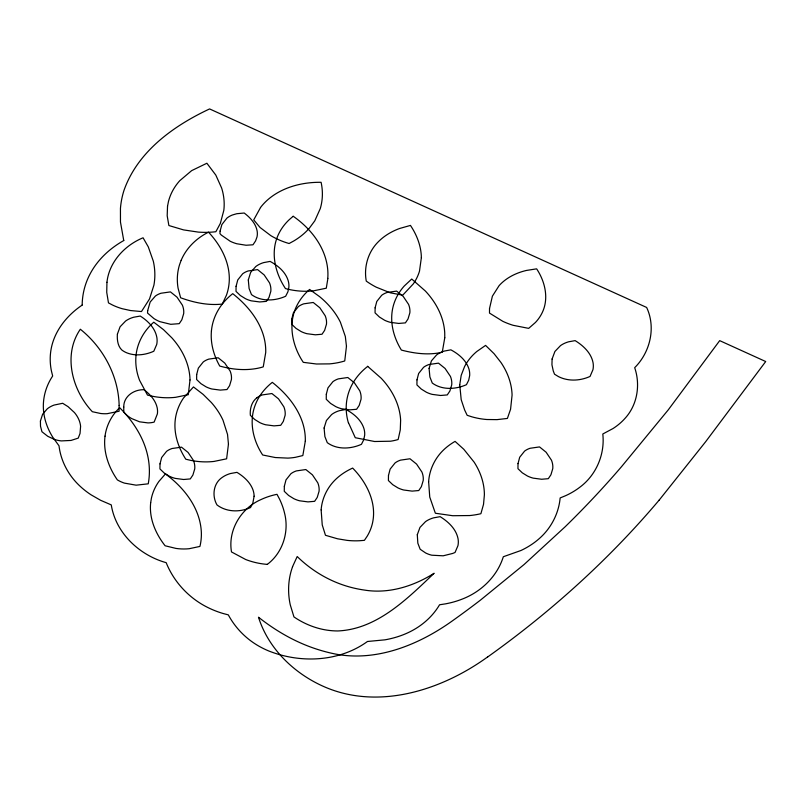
<?xml version="1.0" encoding="UTF-8"?>
<svg xmlns="http://www.w3.org/2000/svg" width="806" height="806" viewBox="0 0 806 806"><rect width="100%" height="100%" fill="white"/><g stroke="black" fill="none" stroke-linecap="round" stroke-linejoin="round"><path stroke-width="1.21" d="M327.891 278.402L326.289 288.195L313.645 290.815A58.223 43.403 11.9 0 1 290.553 289.777L285.475 288.588C275.299 273.274 270.232 252.933 277.959 235.483A77.91 58.082 11.9 0 1 289.173 219.736L293.132 216.31M260.519 207.545L253.729 219.877L260.096 227.514L270.796 235.624A59.322 44.219 11.9 0 0 286.332 242.677L289.092 243.523L293.868 240.913A85.92 64.047 11.9 0 0 309.292 228.259L314.793 220.824L320.254 208.663A91.451 68.167 11.9 0 0 321.09 182.307A78.595 58.586 11.9 0 0 260.489 207.535M659.237 500.032L705.673 441.688L765.7 361.531L719.698 340.636L668.275 409.841L621.638 466.543A1382.592 1030.693 11.9 0 1 565.087 526.832L524.071 564.532L480.557 600.037A1234.661 920.412 11.9 0 1 450.755 622.02C416.591 646.049 373.269 663.016 331.185 653.142A126.602 94.383 11.9 0 1 309.564 646.644C291.077 639.692 273.98 629.415 258.494 617.225C268.69 649.535 295.369 674.693 326.168 687.578C380.17 710.036 442.413 689.704 487.64 656.92M267.27 564.402C282.876 552.745 289.384 531.557 284.498 512.918A98.473 73.406 11.9 0 0 279.42 498.874L276.982 494.32A69.487 51.806 11.9 0 0 261.063 499.539C241.095 508.123 227.695 530.187 231.503 551.939L245.679 559.515A57.145 42.597 11.9 0 0 267.27 564.381M256.973 397.721C251.573 401.72 249.789 408.884 250.344 415.302L254.676 419.442L259.814 422.626A24.24 18.075 11.9 0 0 265.597 424.762L274.03 425.87L280.7 425.306L283.309 421.407L285.143 415.231A29.127 21.712 11.9 0 0 283.863 406.829L278.493 398.839L271.914 393.54L262.474 394.89A21.329 15.898 11.9 0 0 256.973 397.721M82.424 304.94C66.666 315.468 53.69 331.639 50.838 350.781A99.632 74.273 11.9 0 0 51.393 370.851L52.662 376.009C45.902 386.084 42.446 398.396 43.524 410.526A89.718 66.888 11.9 0 0 52.803 437.265L59.009 445.809C60.782 460.649 68.057 474.573 78.746 484.95A76.117 56.742 11.9 0 0 91.038 494.803L100.629 500.304L111.268 504.899C115.732 533.008 139.367 555.243 166.177 562.669C173.965 582.093 189.148 598.304 207.898 607.543A72.097 53.74 11.9 0 0 222.97 613.457L228.32 614.887C234.556 626.474 243.734 636.448 254.767 643.631A69.709 51.967 11.9 0 0 268.327 650.795C300.225 663.61 339.104 662.038 367.476 641.485L384.895 639.843A89.748 66.908 11.9 0 0 410.496 631.511C422.384 625.486 432.762 616.308 439.552 604.782L445.567 603.845A85.738 63.916 11.9 0 0 462.17 599.11C481.162 591.836 497.231 576.35 503.327 556.734L520.938 550.508A94.735 70.626 11.9 0 0 539.657 538.247C551.213 527.98 558.749 513.362 560.15 497.947L565.681 495.66A86.988 64.853 11.9 0 0 580.058 487.056C596.309 474.925 605.084 454.09 602.797 433.991L613.074 428.51A79.703 59.422 11.9 0 0 625.144 418.233C637.435 404.783 640.548 384.684 634.685 367.677C650.19 352.323 656.124 327.518 646.634 307.449L209.6 108.931C173.653 125.736 137.604 151.548 123.973 190.428A143.559 107.017 11.9 0 0 120.447 208.422L120.467 222.063L123.721 240.369M367.627 366.307L381.258 378.306A92.851 69.215 11.9 0 1 400.632 420.178L400.28 429.9L398.144 439.512A46.909 34.97 11.9 0 1 390.527 441.214L374.578 441.507L355.275 437.718L348.555 422.898M348.404 422.918A87.834 65.477 11.9 0 1 367.717 366.377M293.203 216.25A93.375 69.608 11.9 0 1 327.77 278.382M82.182 304.91A121.273 90.403 11.9 0 1 123.852 240.49M659.227 500.032A1311.06 977.366 11.9 0 1 487.68 656.961M459.742 384.724L461.193 399.675L464.669 410.053L467.168 415.312L472.004 416.863A56.672 42.244 11.9 0 0 486.844 419.513L497.01 419.634L507.397 418.435L510.571 409.247L512.082 395.091A91.541 68.238 11.9 0 0 500.889 362.388L494.028 353.653L485.585 345.401L476.799 351.507A75.573 56.339 11.9 0 0 464.558 366.609L461.203 375.354L459.742 384.724M489.514 308.577L489.504 313.091L502.863 321.352A61.286 45.69 11.9 0 0 513.09 325.292L528.676 328.364L535.446 322.46A62.556 46.637 11.9 0 0 542.357 312.355C549.067 298.19 544.977 281.395 536.635 268.841L526.499 270.433A60.742 45.277 11.9 0 0 499.085 285.667L492.395 296.155L489.514 308.577M119.137 405.428L119.076 411.231L107.168 413.69A30.507 22.739 11.9 0 1 100.538 413.478L92.327 411.705C72.177 390.245 62.626 355.013 80.328 329.231C103.249 347.588 118.462 375.868 119.137 405.428M189.994 379.979L188.282 394.688L175.648 397.308A58.223 43.403 11.9 0 1 152.546 396.27L147.478 395.091L139.569 380.321A89.416 66.656 11.9 0 1 135.992 355.789C137.201 342.792 143.942 330.672 153.775 322.199L163.537 329.694L171.88 337.875A92.851 69.215 11.9 0 1 190.014 379.979M346.459 346.268L344.746 360.967L342.248 361.682A64.893 48.38 11.9 0 1 329.513 363.879L316.486 364L303.288 362.337C292.125 345.734 287.47 323.075 297.313 304.759A82.303 61.357 11.9 0 1 309.595 289.445L319.569 296.628A87.642 65.336 11.9 0 1 340.404 322.219L345.331 336.495L346.459 346.268M428.631 481.615L429.749 497.06L435.371 513.241L452.71 515.719L469.777 515.548A73.497 54.788 11.9 0 0 480.89 513.714L483.529 504.334L484.386 494.824A91.239 68.016 11.9 0 0 474.15 462.17L463.823 449.305L455.078 441.386A76.63 57.125 11.9 0 0 442.484 451.017C434.444 459.178 429.417 470.17 428.631 481.615M321.141 509.886L322.239 524.908L325.473 535.285L337.492 538.781L347.164 540.383A61.155 45.589 11.9 0 0 359.426 540.745L364.403 540.342L367.183 536.212A78.585 58.586 11.9 0 0 372.493 523.084C377.057 502.753 366.639 482.31 352.655 468.085A74.968 55.886 11.9 0 0 335.074 479.983C327.075 487.902 321.957 498.642 321.141 509.886M123.761 407.06L123.781 412.108A27.585 20.563 11.9 0 0 131.731 418.606L139.599 421.82L147.972 422.898A21.964 16.372 11.9 0 0 154.137 422.102L157.371 413.911A31.122 23.203 11.9 0 0 157.15 407.635C155.477 400.139 149.956 394.215 144.002 389.721C134.048 389.379 123.52 396.27 123.761 407.06M248.308 279.954L249.104 288.538L251.492 294.613C261.325 301.827 274.967 301.061 285.656 296.245L287.913 291.782L288.88 287.158A31.142 23.213 11.9 0 0 288.024 280.145C285.183 271.612 277.798 265.527 270.111 261.406L263.592 262.625A27.001 20.13 11.9 0 0 255.804 266.514L250.626 272.448L248.308 279.954M324.103 428.006L324.899 436.59L327.286 442.675C337.12 449.879 350.761 449.123 361.451 444.308L363.708 439.844L364.675 435.22A31.142 23.213 11.9 0 0 363.818 428.208C360.977 419.664 353.592 413.589 345.905 409.468L339.386 410.687A27.001 20.13 11.9 0 0 331.598 414.566L326.42 420.51L324.103 428.006M429.094 368.382L429.89 376.966L432.278 383.052C442.101 390.255 455.743 389.489 466.442 384.684L468.699 380.21L469.666 375.596A31.142 23.213 11.9 0 0 468.81 368.574C465.969 360.04 458.584 353.965 450.886 349.844L444.378 351.053A27.001 20.13 11.9 0 0 436.59 354.942L431.411 360.876L429.094 368.382M421.367 257.598L419.493 271.148A78.021 58.163 11.9 0 1 413.357 283.833L402.748 295.147L390.265 292.81L376.261 287.188A67.664 50.435 11.9 0 1 368.11 282.382L366.277 281.103C363.667 267.058 368.06 251.935 378.256 241.84A69.81 52.047 11.9 0 1 399.575 228.491L410.456 225.418C416.833 234.929 421.175 246.052 421.367 257.598M228.451 444.166L226.617 458.815L213.973 461.435A58.223 43.403 11.9 0 1 190.881 460.397L185.803 459.219C178.297 447.652 173.633 433.749 175.245 419.855A85.547 63.775 11.9 0 1 183.466 398.083L193.46 386.94L203.162 394.406L211.353 402.526A88.982 66.334 11.9 0 1 223.02 420.248L227.534 434.454L228.451 444.166M211.424 331.014C210.306 343.215 213.751 355.466 219.726 366.045C231.322 369.309 243.624 370.619 255.562 368.664A54.496 40.622 11.9 0 0 263.25 366.871L265.718 352.494A91.098 67.906 11.9 0 0 262.786 333.321C257.336 317.292 245.84 304.043 232.733 293.666A89.456 66.686 11.9 0 0 211.414 331.014M40.421 421.054L40.502 426.203L41.942 431.744L47.776 436.308L54.324 439.381A23.948 17.853 11.9 0 0 61.347 440.912L71.029 440.439L78.232 438.121L80.036 433.457L80.6 426.303A35.202 26.245 11.9 0 0 74.484 412.601L68.087 406.677L62.677 403.282L54.073 405.075A27.656 20.613 11.9 0 0 47.272 408.823L42.607 414.254L40.421 421.054M254.102 496.234L252.842 503.105L250.525 507.558C242.868 511.014 233.962 511.951 225.871 509.463A22.961 17.117 11.9 0 1 218.597 506.067L217.005 504.949C211.787 496.002 213.278 483.197 222.365 477.313A28.996 21.621 11.9 0 1 230.405 473.545L236.974 472.356C243.603 476.447 249.86 481.917 252.772 489.323A31.988 23.848 11.9 0 1 254.102 496.234M160.001 463.873L159.941 468.931L164.263 473.072L169.401 476.245A24.24 18.075 11.9 0 0 175.184 478.381L183.627 479.499L190.287 478.925L192.896 475.036L194.74 468.86A29.127 21.712 11.9 0 0 193.45 460.448L188.09 452.458L181.501 447.159L172.061 448.509A21.329 15.898 11.9 0 0 166.57 451.35L161.663 457.506L160.001 463.873M196.684 374.478L196.624 379.535L200.956 383.676L206.094 386.86A24.24 18.075 11.9 0 0 211.877 388.996L220.31 390.104L226.98 389.54L229.589 385.651L231.423 379.475A29.127 21.712 11.9 0 0 230.143 371.062L224.773 363.073L218.194 357.773L208.754 359.123A21.329 15.898 11.9 0 0 203.253 361.965L198.347 368.12L196.684 374.478M236.077 286.321L236.017 291.379L240.349 295.52L245.487 298.694A24.24 18.075 11.9 0 0 251.271 300.84L259.713 301.948L266.373 301.373L268.982 297.485L270.826 291.309A29.127 21.712 11.9 0 0 269.536 282.896L264.166 274.917L257.588 269.607L248.147 270.967A21.329 15.898 11.9 0 0 242.656 273.798L237.75 279.954L236.077 286.321M291.742 319.176L291.681 324.234L296.014 328.374L301.142 331.558A24.24 18.075 11.9 0 0 306.925 333.694L315.368 334.802L322.027 334.238L324.637 330.339L326.48 324.163A29.127 21.712 11.9 0 0 325.201 315.761L319.831 307.771L313.242 302.472L303.802 303.822A21.329 15.898 11.9 0 0 298.311 306.653L293.404 312.819L291.742 319.176M284.337 486.26L284.276 491.317L288.608 495.458L293.737 498.632A24.24 18.075 11.9 0 0 299.52 500.778L307.963 501.886L314.622 501.322L317.232 497.423L319.075 491.247A29.127 21.712 11.9 0 0 317.796 482.834L312.426 474.855L305.837 469.545L296.396 470.906A21.329 15.898 11.9 0 0 290.906 473.737L285.999 479.892L284.337 486.26M326.309 394.225L326.259 399.282L330.581 403.423L335.719 406.597A24.24 18.075 11.9 0 0 341.502 408.743L349.945 409.851L356.605 409.277L359.214 405.388L361.058 399.212A29.127 21.712 11.9 0 0 359.768 390.799L354.398 382.82L347.819 377.51L338.379 378.87A21.329 15.898 11.9 0 0 332.888 381.701L327.982 387.857L326.309 394.225M375.122 307.811L375.062 312.869L379.394 317.01L384.522 320.194A24.24 18.075 11.9 0 0 390.305 322.329L398.748 323.438L405.408 322.874L408.017 318.975L409.861 312.809A29.127 21.712 11.9 0 0 408.582 304.396L403.212 296.406L396.623 291.107L387.182 292.457A21.329 15.898 11.9 0 0 381.691 295.288L376.785 301.454L375.122 307.811M388.472 475.49L388.411 480.547L392.744 484.688L397.882 487.862A24.24 18.075 11.9 0 0 403.665 489.998L412.098 491.116L418.767 490.542L421.377 486.653L423.221 480.477A29.127 21.712 11.9 0 0 421.931 472.064L416.561 464.075L409.982 458.775L400.542 460.135A21.329 15.898 11.9 0 0 395.051 462.966L390.134 469.122L388.472 475.49M416.984 379.858L416.924 384.915L421.256 389.056L426.394 392.23A24.24 18.075 11.9 0 0 432.177 394.376L440.61 395.484L447.28 394.92L449.889 391.021L451.723 384.845A29.127 21.712 11.9 0 0 450.443 376.432L445.073 368.453L438.494 363.143L429.054 364.503A21.329 15.898 11.9 0 0 423.553 367.335L418.646 373.49L416.984 379.858M518.016 463.631L517.956 468.689L522.288 472.83L527.426 476.003A24.24 18.075 11.9 0 0 533.209 478.139L541.652 479.258L548.312 478.683L550.921 474.794L552.765 468.618A29.127 21.712 11.9 0 0 551.475 460.206L546.105 452.216L539.526 446.917L530.086 448.277A21.329 15.898 11.9 0 0 524.595 451.108L519.689 457.264L518.016 463.631M150.672 502.753C148.969 518.379 155.598 533.693 165.109 545.773L175.99 548.423A42.013 31.323 11.9 0 0 189.158 548.715L199.928 546.428A91.773 68.419 11.9 0 0 201.339 532.162C200.19 508.173 184.161 487.63 165.411 473.938L158.943 481.394A79.189 59.04 11.9 0 0 151.407 498.229L150.672 502.753M147.689 310.542L147.528 313.05L153.896 318.541A29.953 22.326 11.9 0 0 159.85 321.644L170.761 324.314L179.234 323.659L181.844 319.77L183.687 313.594A29.127 21.712 11.9 0 0 182.398 305.182L177.038 297.192L170.449 291.893L160.988 293.243A22.518 16.785 11.9 0 0 155.407 296.034L150.168 302.038L147.689 310.542M106.946 282.281L106.735 292.356L108.478 302.885L112.316 304.93A47 35.031 11.9 0 0 122.23 308.718L130.532 310.542L141.473 311.559L149.513 298.955L153.906 285.203A103.4 77.084 11.9 0 0 153.301 261.144L148.294 246.888L143.065 237.79C124.668 245.346 109.142 261.98 106.946 282.281M220.098 231.07L219.927 233.569L221.297 235.06L230.244 241.276A31.212 23.263 11.9 0 0 236.783 243.755L246.072 245.246L252.983 244.792L255.562 240.944L257.003 236.954A27.706 20.654 11.9 0 0 257.104 230.818C255.663 223.333 250.082 217.479 244.198 213.026L236.763 213.721L232.41 214.99A24.381 18.175 11.9 0 0 226.919 218.114L221.882 224.552L220.098 231.07M117.404 334.117C116.961 339.528 117.706 346.026 121.746 349.925A18.024 13.44 11.9 0 0 126.915 352.887C135.579 356.302 145.453 354.962 153.795 351.245L156.707 344.474A32.895 24.523 11.9 0 0 156.848 337.452C155.175 328.133 147.982 320.919 140.244 316.053L133.665 317.232A28.996 21.621 11.9 0 0 125.625 321.01L120.084 326.783L117.404 334.117M417.296 534.731L417.84 543.204L420.168 549.259L425.598 552.946A21.389 15.939 11.9 0 0 431.784 555.203L443.169 555.808L452.67 553.45L455.037 552.473L457.939 545.702A32.119 23.948 11.9 0 0 458.03 538.65C456.095 528.907 448.247 521.673 440.136 516.666L433.557 517.855A28.996 21.621 11.9 0 0 425.518 521.623L419.976 527.396L417.296 534.731M305.303 441.174L302.834 455.561L295.349 457.324A51.463 38.366 11.9 0 1 287.833 458.11L275.269 457.536L262.665 454.987C253.275 440.811 248.943 422.384 254.867 406.012A83.723 62.415 11.9 0 1 272.307 382.356C285.425 392.724 296.91 405.982 302.371 422.012A91.098 67.906 11.9 0 1 305.303 441.174M444.771 337.764L442.252 352.232C428.752 355.396 414.627 353.532 401.378 350.076C393.499 337.321 389.348 321.594 393.066 306.784A82.615 61.588 11.9 0 1 404.209 286.059L411.735 279.027L425.356 291.016A92.851 69.215 11.9 0 1 444.731 332.898L444.771 337.764M105.032 436.147C103.047 451.672 108.558 467.268 117.364 479.892A28.532 21.268 11.9 0 0 124.416 483.116L136.123 485.172L148.244 483.822A122.522 91.34 11.9 0 0 142.501 440.026C137.07 427.905 129.031 417.075 119.671 407.705C111.732 415.161 106.422 425.326 105.032 436.147M167.527 206.276L167.185 215.796L168.877 225.529L183.566 229.901L198.347 232.108A71.865 53.579 11.9 0 0 215.867 231.725L220.32 223.464L223.816 210.376A89.204 66.495 11.9 0 0 221.62 187.989L215.806 175.083L206.88 163.245L191.657 170.63L179.798 180.665A83.109 61.951 11.9 0 0 168.434 201.641L167.527 206.276M552.1 359.013L551.939 364.765L553.269 370.962L554.528 374.196L558.276 376.493A24.301 18.115 11.9 0 0 564.462 378.891C572.935 381.188 582.103 380.019 590.052 376.442L592.954 369.672A32.119 23.948 11.9 0 0 593.035 362.619C591.11 352.877 583.262 345.643 575.141 340.626L568.573 341.815A28.956 21.581 11.9 0 0 560.513 345.613L554.911 351.476L552.1 359.013M292.588 566.598L291.429 570.144A121.565 90.625 11.9 0 0 290.251 604.802L293.948 616.922C303.086 623.159 313.443 627.612 324.324 629.688A55.493 41.368 11.9 0 0 337.805 630.957C377.067 629.264 407.272 598.787 434.122 573.268C413.589 586.254 388.754 594.062 364.372 590.063A87.209 65.014 11.9 0 1 344.202 585.358C326.581 579.554 310.441 569.51 297.202 556.533L292.588 566.598M181.159 260.308L179.557 264.7A88.559 66.011 11.9 0 0 178.066 288.125L180.625 297.777C193.883 302.603 208.129 305.645 222.275 304.074L226.405 295.308A88.096 65.679 11.9 0 0 229.287 277.052C228.703 260.036 219.937 244.369 208.512 232.168C196.583 238.113 186.347 247.905 181.159 260.308"/></g></svg>
